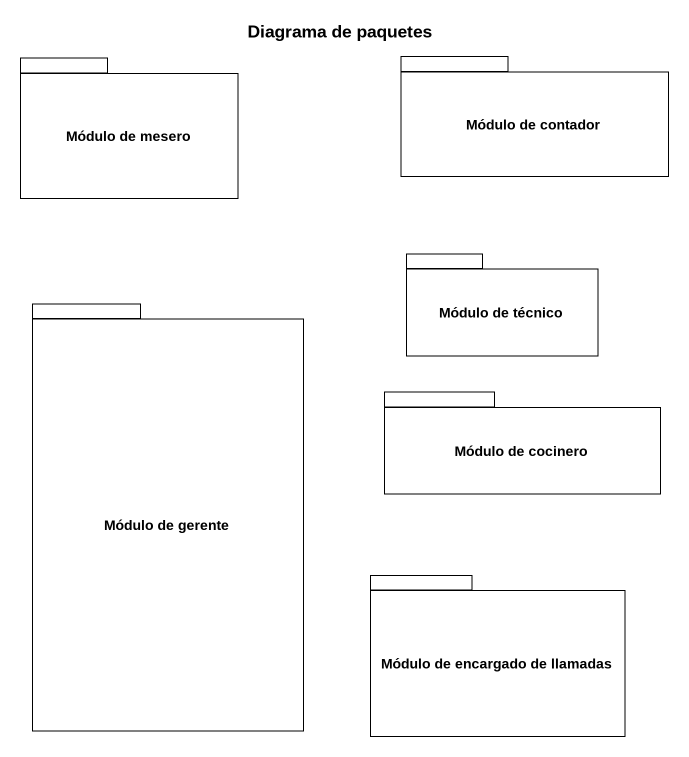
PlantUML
@startuml
title Diagrama de paquetes
package "Módulo de mesero" as Módulo_de_mesero {
}
package "Módulo de contador" as Módulo_de_contador {
}
package "Módulo de técnico" as Módulo_de_técnico {
}
package "Módulo de gerente" as Módulo_de_gerente {
}
package "Módulo de cocinero" as Módulo_de_cocinero {
}
package "Módulo de encargado de llamadas" as Módulo_de_encargado_de {
}
@enduml
